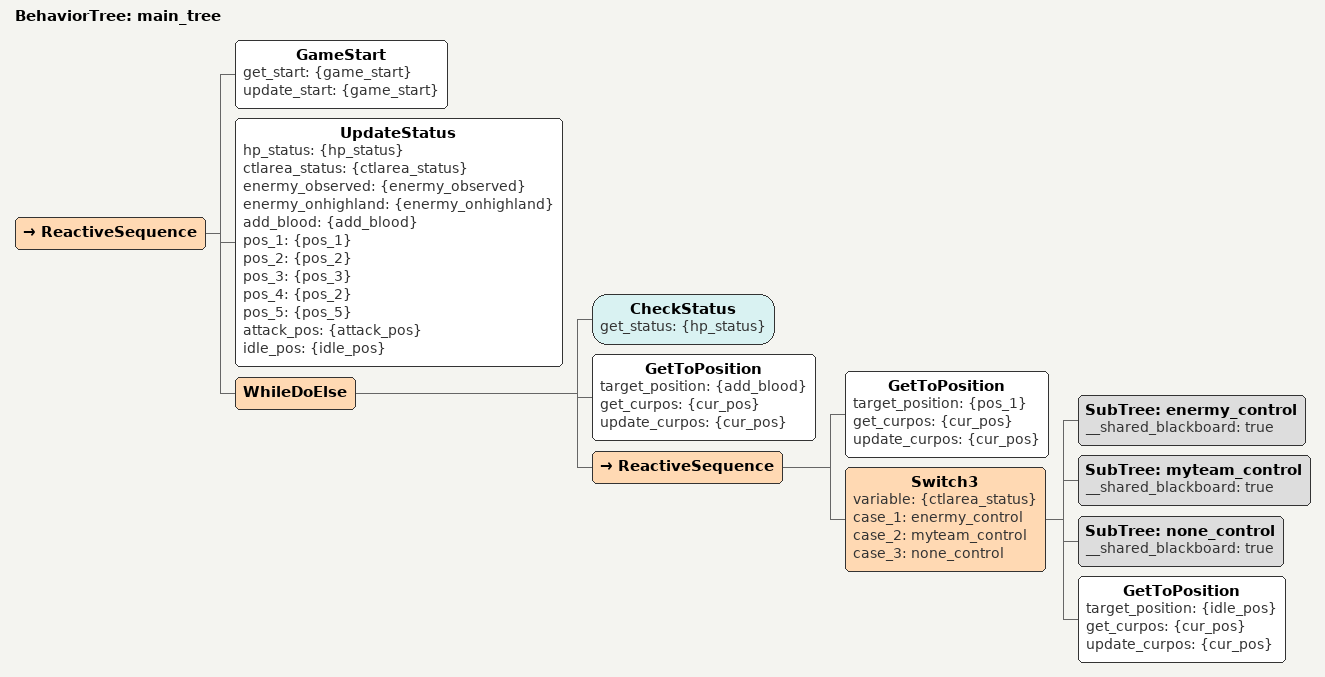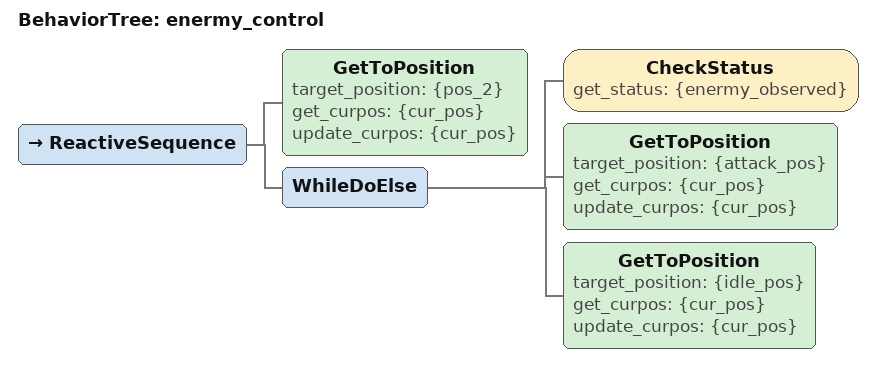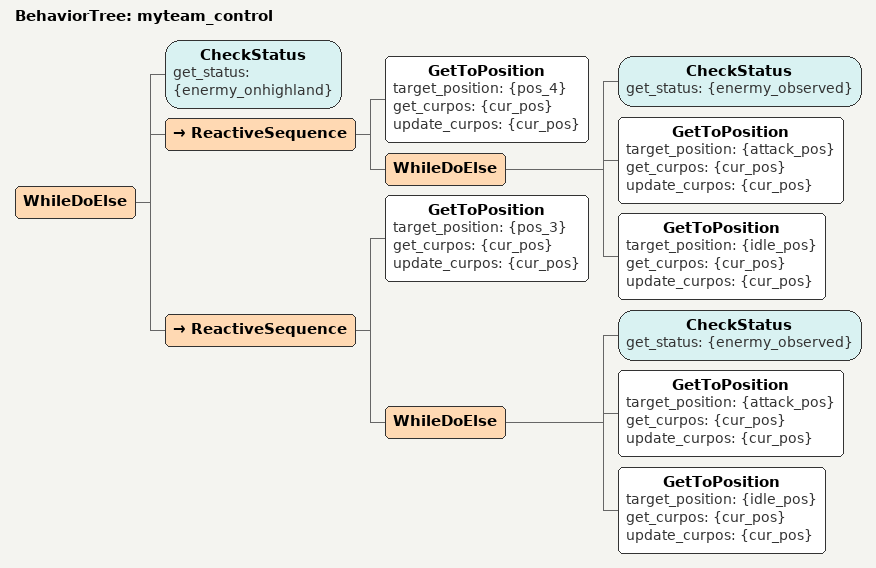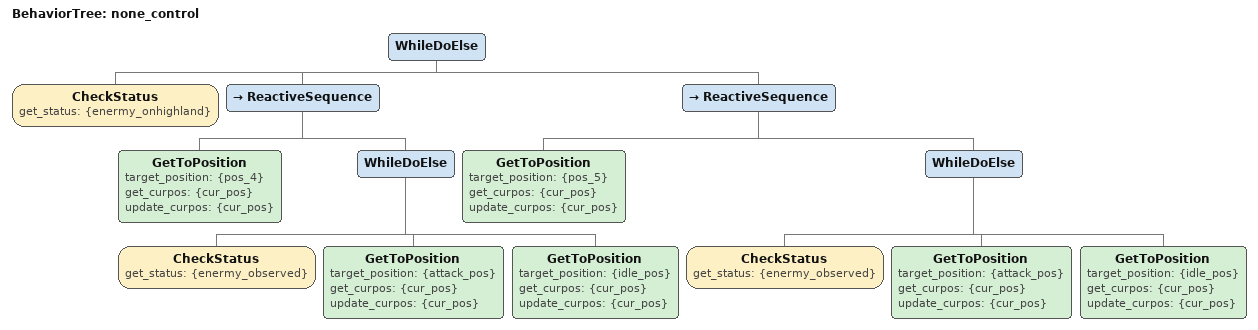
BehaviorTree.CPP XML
<?xml version="1.0" encoding="UTF-8"?>
<root BTCPP_format="3" main_tree_to_execute="main_tree">
    <BehaviorTree ID="main_tree">
        <ReactiveSequence>
            <GameStart get_start="{game_start}" update_start="{game_start}"/>
            <UpdateStatus hp_status="{hp_status}"
                          ctlarea_status="{ctlarea_status}"
                          enermy_observed="{enermy_observed}"
                          enermy_onhighland="{enermy_onhighland}"

                          add_blood="{add_blood}"
                          pos_1="{pos_1}"
                          pos_2="{pos_2}"
                          pos_3="{pos_3}"
                          pos_4="{pos_2}"
                          pos_5="{pos_5}"
                          attack_pos="{attack_pos}"
                          idle_pos="{idle_pos}"/>
            <WhileDoElse>
                <CheckStatus get_status="{hp_status}"/>
                <GetToPosition target_position="{add_blood}" get_curpos="{cur_pos}" update_curpos="{cur_pos}"/>
                <ReactiveSequence>
                    <GetToPosition target_position="{pos_1}" get_curpos="{cur_pos}" update_curpos="{cur_pos}"/>
                    <Switch3 variable="{ctlarea_status}" case_1="enermy_control" case_2="myteam_control" case_3="none_control">
                        <SubTree ID="enermy_control" __shared_blackboard="true"/>
                        <SubTree ID="myteam_control" __shared_blackboard="true"/>
                        <SubTree ID="none_control" __shared_blackboard="true"/>
                        <GetToPosition target_position="{idle_pos}" get_curpos="{cur_pos}" update_curpos="{cur_pos}"/>
                    </Switch3>
                </ReactiveSequence>
            </WhileDoElse>
        </ReactiveSequence>
    </BehaviorTree>

    <BehaviorTree ID="enermy_control">
        <ReactiveSequence>
            <GetToPosition target_position="{pos_2}" get_curpos="{cur_pos}" update_curpos="{cur_pos}"/>
            <WhileDoElse>
                <CheckStatus get_status="{enermy_observed}"/>
                <GetToPosition target_position="{attack_pos}" get_curpos="{cur_pos}" update_curpos="{cur_pos}"/>
                <GetToPosition target_position="{idle_pos}" get_curpos="{cur_pos}" update_curpos="{cur_pos}"/>
            </WhileDoElse>
        </ReactiveSequence>
    </BehaviorTree>

    <BehaviorTree ID="myteam_control">
        <WhileDoElse>
            <CheckStatus get_status="{enermy_onhighland}"/>
            <ReactiveSequence>
                <GetToPosition target_position="{pos_4}" get_curpos="{cur_pos}" update_curpos="{cur_pos}"/>
                <WhileDoElse>
                    <CheckStatus get_status="{enermy_observed}"/>
                    <GetToPosition target_position="{attack_pos}" get_curpos="{cur_pos}" update_curpos="{cur_pos}"/>
                    <GetToPosition target_position="{idle_pos}" get_curpos="{cur_pos}" update_curpos="{cur_pos}"/>
                </WhileDoElse>
            </ReactiveSequence>
            <ReactiveSequence>
                <GetToPosition target_position="{pos_3}" get_curpos="{cur_pos}" update_curpos="{cur_pos}"/>
                <WhileDoElse>
                    <CheckStatus get_status="{enermy_observed}"/>
                    <GetToPosition target_position="{attack_pos}" get_curpos="{cur_pos}" update_curpos="{cur_pos}"/>
                    <GetToPosition target_position="{idle_pos}" get_curpos="{cur_pos}" update_curpos="{cur_pos}"/>
                </WhileDoElse>
            </ReactiveSequence>
        </WhileDoElse>
    </BehaviorTree>

    <BehaviorTree ID="none_control">
        <WhileDoElse>
            <CheckStatus get_status="{enermy_onhighland}"/>
            <ReactiveSequence>
                <GetToPosition target_position="{pos_4}" get_curpos="{cur_pos}" update_curpos="{cur_pos}"/>
                <WhileDoElse>
                    <CheckStatus get_status="{enermy_observed}"/>
                    <GetToPosition target_position="{attack_pos}" get_curpos="{cur_pos}" update_curpos="{cur_pos}"/>
                    <GetToPosition target_position="{idle_pos}" get_curpos="{cur_pos}" update_curpos="{cur_pos}"/>
                </WhileDoElse>
            </ReactiveSequence>
            <ReactiveSequence>
                <GetToPosition target_position="{pos_5}" get_curpos="{cur_pos}" update_curpos="{cur_pos}"/>
                <WhileDoElse>
                    <CheckStatus get_status="{enermy_observed}"/>
                    <GetToPosition target_position="{attack_pos}" get_curpos="{cur_pos}" update_curpos="{cur_pos}"/>
                    <GetToPosition target_position="{idle_pos}" get_curpos="{cur_pos}" update_curpos="{cur_pos}"/>
                </WhileDoElse>
            </ReactiveSequence>
        </WhileDoElse>
    </BehaviorTree>

</root>
